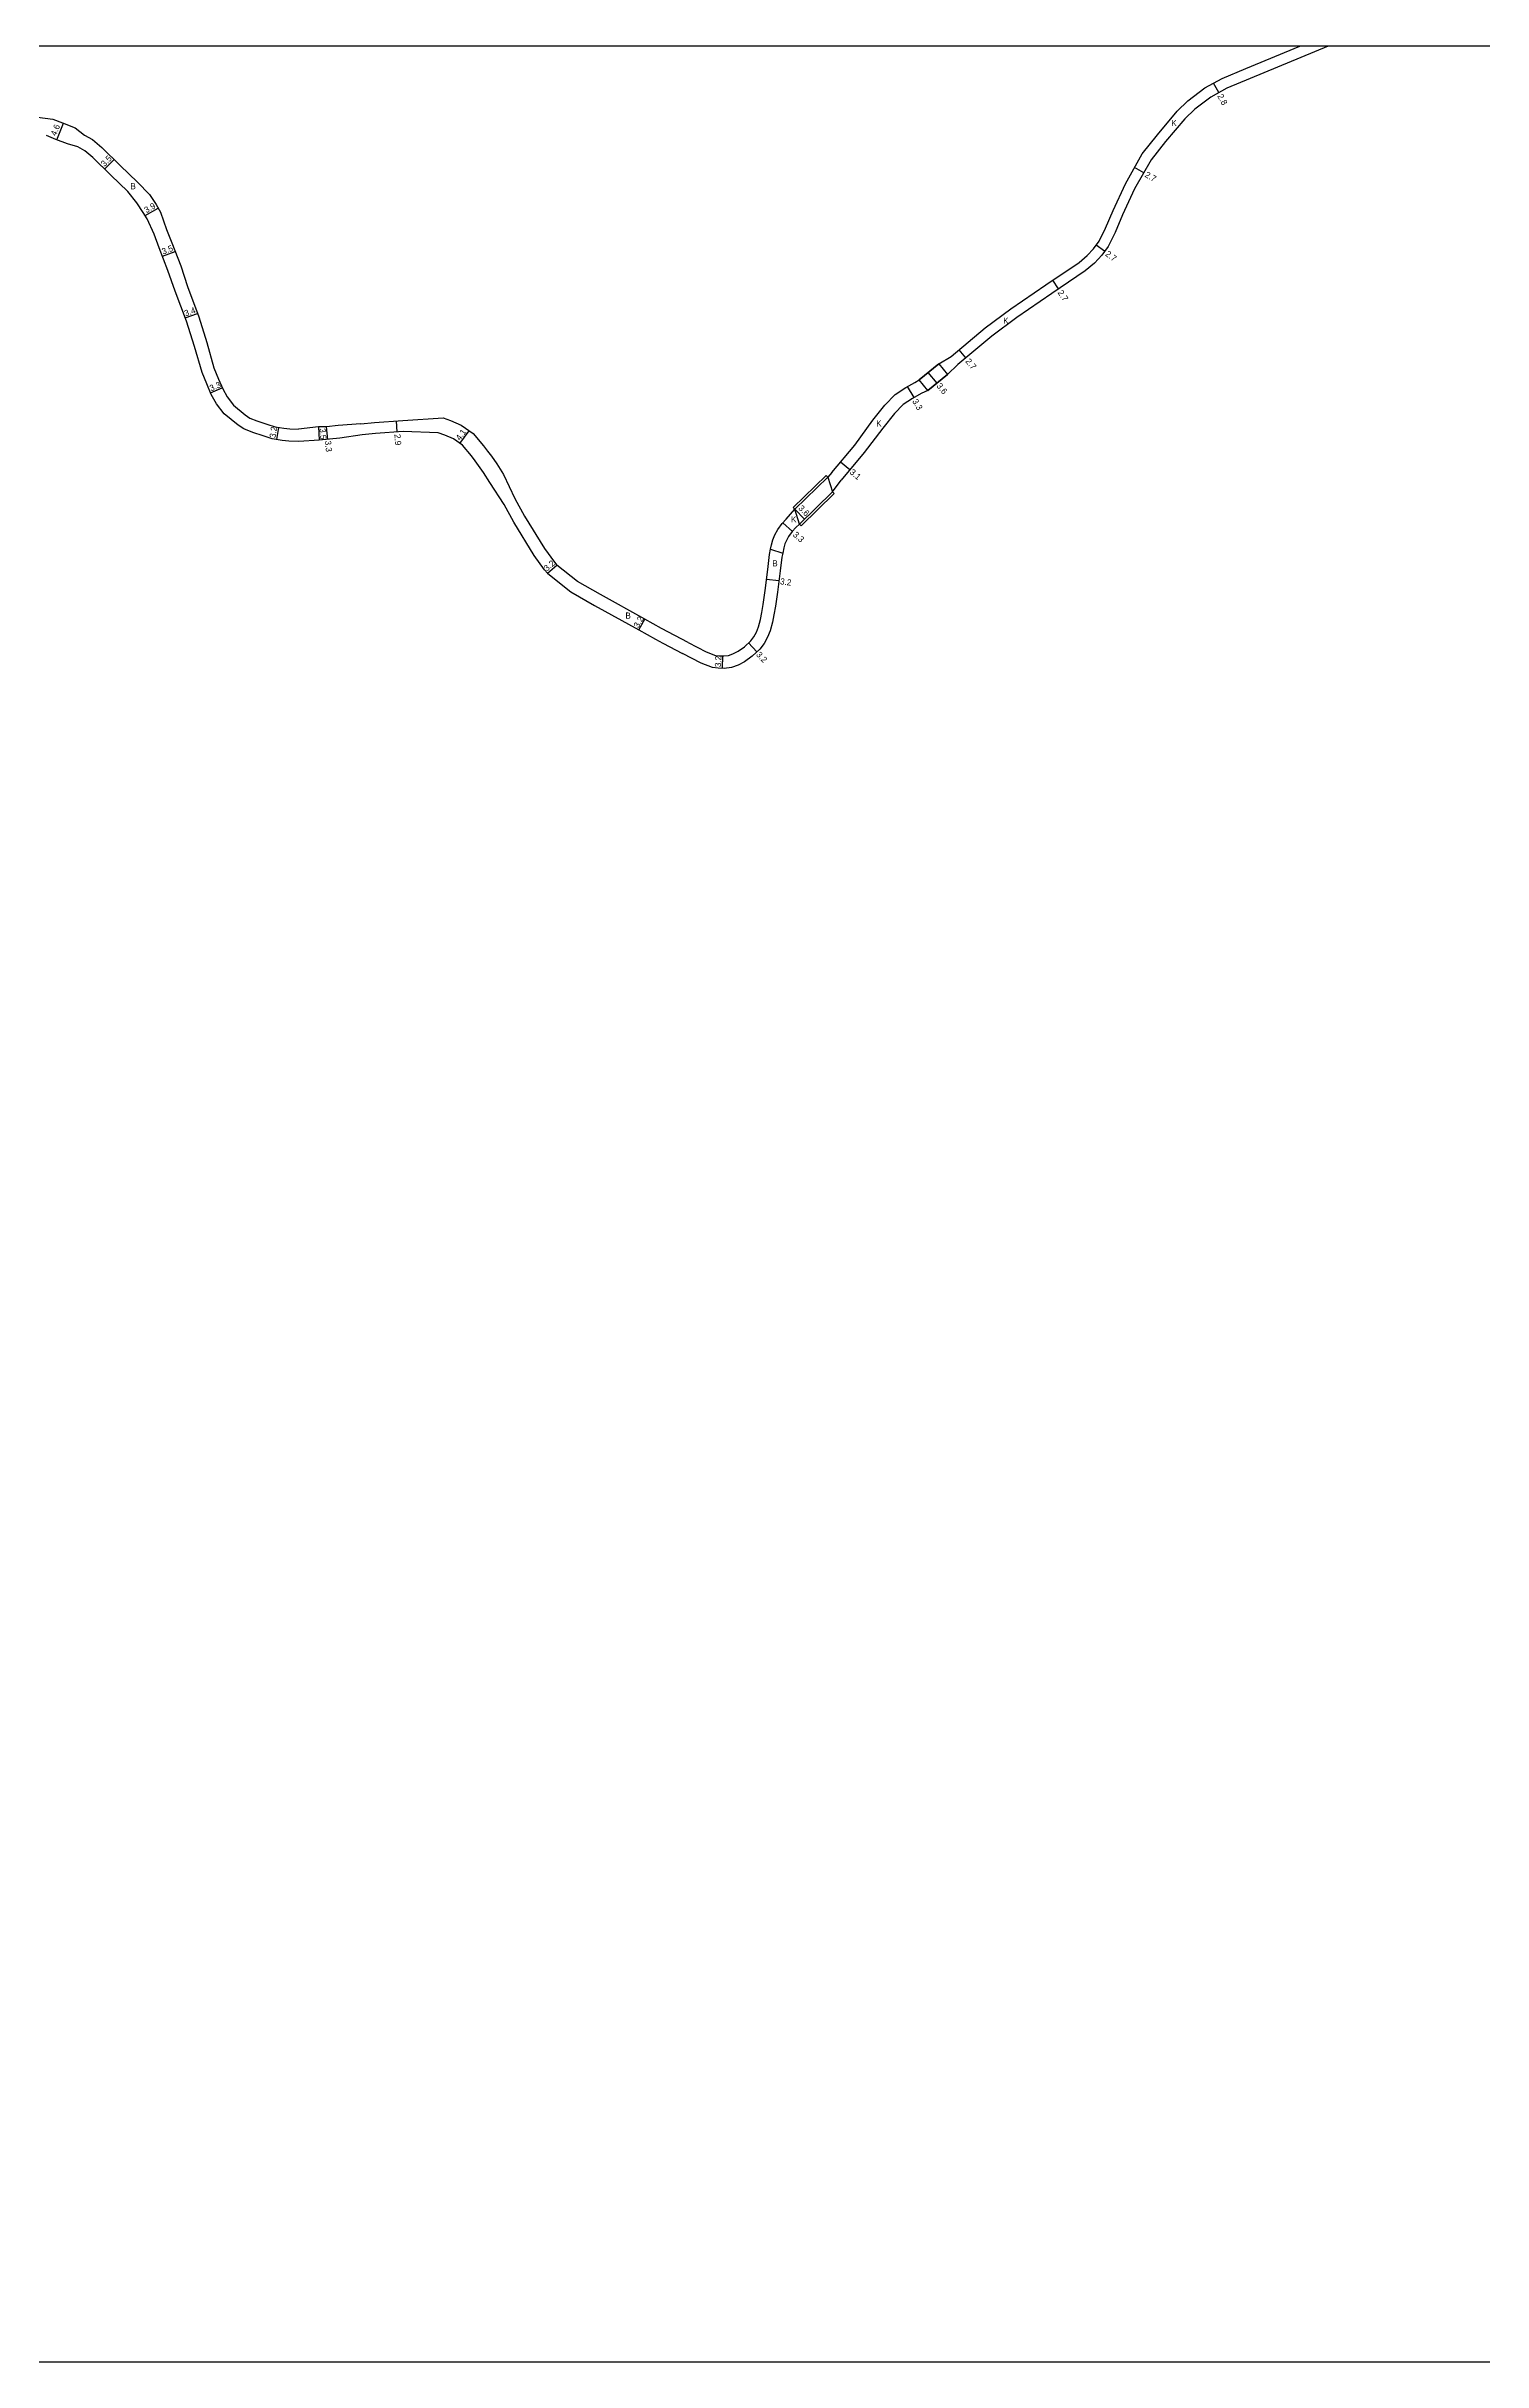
# Model space of a CAD drawing. Header units: metres. Extents: x 0 to 4000, y -99000 to -96000.
# Drawn here: x 1942 to 2314, y -96600 to -96000 of the extents above; entities that cross this region are included whole.
import ezdxf

# ---------------------------------------------------------------- set-up
doc = ezdxf.new("R2010")
doc.units = ezdxf.units.M
doc.header["$LTSCALE"] = 2.5
for name, color, linetype in [('図郭', 7, 'Continuous'), ('幅員', 7, 'Continuous'), ('舗装', 7, 'Continuous'), ('道路', 7, 'Continuous')]:
    doc.layers.add(name, color=color, linetype=linetype)
doc.styles.get("Standard").update_dxf_attribs({"font": ''})
doc.styles.get('Standard').set_extended_font_data('@MS PGothic')

msp = doc.modelspace()

# ---------------------------------------------------------------- linework, layer by layer
at = {"layer": '図郭'}
msp.add_lwpolyline([(1600, -96600), (2400, -96600), (2400, -96000), (1600, -96000)], close=True, dxfattribs=at)
at = {"layer": '幅員'}
for points in [[(2245.54, -96012.01), (2244.19, -96009.56)], [(1944.52, -96024.21), (1946.23, -96019.94)], [(1956.91, -96031.81), (1959.36, -96029.31)], [(2226.1, -96032.75), (2223.75, -96031.43)], [(1967.41, -96043.86), (1970.79, -96041.91)], [(1971.9, -96054.41), (1975.16, -96053.14)], [(2215.99, -96053.11), (2213.82, -96051.5)], [(2204.04, -96062.87), (2202.53, -96060.63)], [(1977.78, -96070.4), (1980.97, -96069.21)], [(2180.02, -96080.71), (2178.29, -96078.64)], [(1984.36, -96089.83), (1987.39, -96088.54)], [(2166.62, -96091.01), (2164.95, -96088.17)], [(2170.22, -96084.53), (2172.49, -96087.33)], [(2001.5, -96101.93), (2002.02, -96098.77)], [(2012.29, -96098.58), (2012.52, -96102.08)], [(2014.73, -96101.86), (2014.4, -96098.57)], [(2032.73, -96099.95), (2032.53, -96097.06)], [(2048.96, -96102.95), (2051.36, -96099.62)], [(2149.97, -96109.72), (2147.59, -96107.74)], [(2135.72, -96119.96), (2138.23, -96122.54)], [(2135.09, -96125.69), (2132.62, -96123.5)], [(2071.66, -96136.55), (2074.1, -96134.48)], [(2131.56, -96138.55), (2128.39, -96138.14)], [(2125.9, -96156.94), (2123.72, -96154.6)], [(2116.97, -96161.18), (2117.08, -96157.98)]]:
    msp.add_lwpolyline(points, dxfattribs=at)
at = {"layer": '幅員', "flags": 128}
msp.add_lwpolyline([(2095.31, -96151.25), (2096.86, -96148.46)], dxfattribs=at)
at = {"layer": '舗装'}
msp.add_lwpolyline([(2129.42, -96130.31), (2132.57, -96131.37)], dxfattribs=at)
at = {"layer": '道路'}
for points in [[(2234.82, -96016.8), (2237.52, -96014.16), (2241.93, -96010.8), (2246.42, -96008.32), (2252.61, -96005.76), (2266.6, -96000)], [(2273.93, -96000), (2253.66, -96008.36), (2247.64, -96010.85), (2243.46, -96013.15), (2239.36, -96016.29), (2236.77, -96018.8)], [(2176.22, -96080.37), (2185.05, -96072.97), (2191.72, -96068.07), (2200.79, -96061.81), (2209.35, -96056), (2211.5, -96054.25), (2213.12, -96052.44), (2214.58, -96050.48), (2216.25, -96047.11), (2218.18, -96042.54), (2221.35, -96035.67), (2225.75, -96027.87), (2229.64, -96022.98), (2234.82, -96016.8)], [(1935.3, -96018.02), (1939.53, -96018.37), (1943.45, -96018.86)], [(1949.96, -96026.05), (1947.26, -96025.31), (1944.28, -96024.11), (1941.8, -96023.15)], [(1943.45, -96018.86), (1945.96, -96019.83), (1949.23, -96021.15), (1951.67, -96022.99)], [(1951.67, -96022.99), (1953.75, -96024.16), (1956.17, -96026.18), (1960.93, -96030.85), (1965.41, -96035.2), (1968.5, -96038.36)], [(2236.77, -96018.8), (2231.75, -96024.67), (2228, -96029.38), (2223.76, -96036.9), (2220.65, -96043.63), (2218.7, -96048.24), (2216.89, -96051.9), (2215.22, -96054.14), (2213.37, -96056.21), (2210.97, -96058.17), (2202.31, -96064.04), (2193.28, -96070.27), (2186.72, -96075.1), (2177.95, -96082.44)], [(1965.26, -96040.52), (1962.91, -96037.64), (1958.48, -96033.35), (1953.82, -96028.78), (1951.76, -96027.05), (1949.96, -96026.05)], [(1969.7, -96048.72), (1967.93, -96044.74), (1966.93, -96043.03), (1965.26, -96040.52)], [(1968.5, -96038.36), (1970.24, -96040.96), (1971.39, -96042.94), (1972.97, -96047.46)], [(1972.97, -96047.46), (1974.31, -96050.95), (1976.61, -96056.87), (1978.38, -96062.26)], [(1975.19, -96063.45), (1973.32, -96058.07), (1971.05, -96052.22), (1969.7, -96048.72)], [(1982.17, -96084.5), (1980.17, -96077.76), (1978.1, -96071.24), (1975.19, -96063.45)], [(1978.38, -96062.26), (1981.31, -96070.13), (1983.41, -96076.73), (1985.23, -96083.28)], [(1985.23, -96083.28), (1986.41, -96086.23), (1987.5, -96088.79), (1988.64, -96090.85), (1990.31, -96093.01), (1993.34, -96095.52)], [(2166.78, -96087.09), (2167.91, -96086.4), (2173.01, -96082.27), (2176.22, -96080.37)], [(2173.01, -96082.27), (2167.91, -96086.4)], [(2177.95, -96082.44), (2175.28, -96085.08), (2170.19, -96089.2), (2168.46, -96089.93)], [(1991.53, -96098.16), (1987.89, -96095.27), (1985.87, -96092.67), (1984.54, -96090.24), (1983.36, -96087.49), (1982.17, -96084.5)], [(2155.93, -96096.86), (2159.08, -96092.96), (2161.69, -96090.21), (2164.46, -96088.45), (2166.78, -96087.09)], [(2168.46, -96089.93), (2166.18, -96091.27), (2163.8, -96092.78), (2161.56, -96095.13), (2158.5, -96098.93)], [(2170.19, -96089.2), (2175.28, -96085.08)], [(1993.34, -96095.52), (1994.5, -96096.32), (1996.37, -96097.08), (1998.95, -96097.92), (2001.1, -96098.62), (2003.3, -96098.98), (2004.88, -96099.15), (2007.14, -96099.22)], [(2012.52, -96102.08), (2007.21, -96102.42), (2004.65, -96102.35), (2002.87, -96102.15), (2000.34, -96101.74), (1997.96, -96100.96), (1995.26, -96100.09), (1992.98, -96099.15), (1991.53, -96098.16)], [(2023.32, -96097.81), (2017.45, -96098.27), (2014.4, -96098.57), (2012.29, -96098.58), (2007.14, -96099.22)], [(2023.61, -96100.69), (2017.8, -96101.55), (2012.52, -96102.08)], [(2023.32, -96097.81), (2026.8, -96097.46), (2034.13, -96096.95), (2044.62, -96096.3)], [(2043.3, -96100.18), (2034.26, -96099.85), (2027.05, -96100.35), (2023.61, -96100.69)], [(2060.41, -96118.73), (2056.66, -96113.07), (2055.04, -96110.42), (2053.8, -96108.62), (2052.86, -96107.38), (2051.91, -96106.15), (2049.58, -96103.4), (2047.28, -96101.74), (2045.01, -96100.77), (2043.3, -96100.18)], [(2044.62, -96096.3), (2046.48, -96096.94), (2049.31, -96098.15), (2052.38, -96100.37), (2055.1, -96103.57), (2056.11, -96104.88), (2057.13, -96106.21), (2058.48, -96108.19), (2060.2, -96110.99), (2063.21, -96117.19)], [(2145.33, -96110.46), (2151.23, -96103.36), (2155.93, -96096.86)], [(2158.5, -96098.93), (2153.67, -96105.27), (2147.71, -96112.44)], [(2135.72, -96119.96), (2135.3, -96119.53), (2143.86, -96111.19), (2144.28, -96111.62)], [(2145.33, -96110.46), (2144.28, -96111.62), (2135.72, -96119.96)], [(2144.28, -96111.62), (2135.72, -96119.96)], [(2136.91, -96123.82), (2145.47, -96115.49), (2147.71, -96112.44)], [(2071.66, -96136.55), (2070.9, -96135.65), (2068.18, -96131.91), (2062.93, -96123.33), (2060.41, -96118.73)], [(2063.21, -96117.19), (2065.7, -96121.72), (2070.84, -96130.13), (2073.42, -96133.68), (2074.1, -96134.48)], [(2129.14, -96131.7), (2129.42, -96130.31), (2129.66, -96129.15), (2130.05, -96127.87), (2130.55, -96126.63), (2131.32, -96125.22), (2132.46, -96123.67), (2133.48, -96122.52), (2135.72, -96119.96)], [(2136.91, -96123.82), (2145.47, -96115.49)], [(2145.47, -96115.49), (2145.89, -96115.91), (2137.33, -96124.25), (2136.91, -96123.82)], [(2136.91, -96123.82), (2135.95, -96124.71), (2135.03, -96125.76), (2134.11, -96126.99), (2133.54, -96128.05), (2133.16, -96128.97), (2132.86, -96129.96), (2132.57, -96131.37), (2132.37, -96132.37)], [(2108.05, -96154.51), (2112.78, -96156.9), (2115.14, -96157.86), (2116.07, -96157.95), (2117.32, -96157.99), (2118.57, -96157.86), (2119.68, -96157.42), (2121.03, -96156.73), (2122.68, -96155.58), (2124.32, -96154.04), (2125.09, -96153.04), (2125.76, -96151.78), (2126.32, -96150.42), (2126.81, -96148.5), (2127.16, -96146.74), (2127.51, -96144.64), (2128.02, -96141.03), (2128.73, -96135.54), (2129.14, -96131.7)], [(2071.66, -96136.55), (2072.12, -96137), (2077.65, -96141.36), (2083.83, -96144.87), (2095.31, -96151.25), (2099.62, -96153.65), (2101.56, -96154.68), (2106.6, -96157.37)], [(2108.05, -96154.51), (2101.15, -96150.84), (2096.86, -96148.46), (2085.38, -96142.08), (2079.44, -96138.7), (2074.1, -96134.48)], [(2132.37, -96132.37), (2131.9, -96135.94), (2131.19, -96141.46), (2130.68, -96145.12), (2130.31, -96147.32), (2129.93, -96149.21), (2129.36, -96151.43), (2128.66, -96153.13), (2127.79, -96154.78), (2126.69, -96156.21), (2124.7, -96158.07), (2122.68, -96159.48), (2121, -96160.33), (2119.34, -96161), (2117.43, -96161.19), (2115.87, -96161.14), (2114.38, -96161), (2111.46, -96159.82), (2106.6, -96157.37)]]:
    msp.add_lwpolyline(points, dxfattribs=at)
for points in [[(2167.91, -96086.4), (2173.01, -96082.27), (2175.28, -96085.08), (2170.19, -96089.2)], [(2135.72, -96119.96), (2144.28, -96111.62), (2145.47, -96115.49), (2136.91, -96123.82)]]:
    msp.add_lwpolyline(points, close=True, dxfattribs=at)

# ---------------------------------------------------------------- texts
at = {"layer": '幅員'}
for s, rotation, p in [('2.8', 298.84396, (2245.12, -96012.9)), ('4.6', 68.08627, (1944.31, -96023.33)), ('3.5', 45.55758, (1956.89, -96031.32)), ('2.7', 330.58676, (2226.26, -96033.76)), ('3.9', 30.08829, (1967.74, -96043.28)), ('3.5', 21.2609, (1972.08, -96054)), ('2.7', 323.31261, (2216.01, -96054.13)), ('2.7', 304.16095, (2203.73, -96063.84)), ('3.4', 20.43675, (1977.9, -96070.04)), ('2.7', 309.92238, (2179.81, -96081.71)), ('3.3', 23.13586, (1984.51, -96089.44)), ('3.6', 308.98355, (2172.32, -96088.07)), ('3.3', 300.48139, (2166.07, -96091.97)), ('3.2', 80.79196, (2001.15, -96101.56)), ('3.5', 273.70873, (2012.57, -96099.03)), ('2.9', 274.03354, (2031.97, -96100.54)), ('4.1', 54.19881, (2049.01, -96102.29)), ('3.3', 275.66913, (2013.97, -96102.27)), ('3.1', 320.22283, (2149.79, -96110.62)), ('3.6', 314.26404, (2136.51, -96119.84)), ('3.3', 318.4025, (2135.08, -96126.77)), ('3.2', 40.21476, (2071.51, -96136.12)), ('3.2', 352.60179, (2131.84, -96139.4)), ('3.2', 60.94108, (2095.24, -96150.85)), ('3.2', 88.06285, (2116.59, -96160.9)), ('3.2', 313.12627, (2125.58, -96157.76))]:
    msp.add_text(s, height=1.6, rotation=rotation, dxfattribs=at).set_placement(p)
at = {"layer": '舗装'}
for s, p in [('K', (2233.27, -96020.68)), ('B', (1963.57, -96037.04)), ('K', (2189.7, -96071.9)), ('K', (2156.8, -96098.53)), ('K', (2134.75, -96123.37)), ('B', (2129.88, -96134.78)), ('B', (2091.84, -96148.32))]:
    msp.add_text(s, height=1.6, dxfattribs=at).set_placement(p)

doc.saveas('drawing.dxf')
